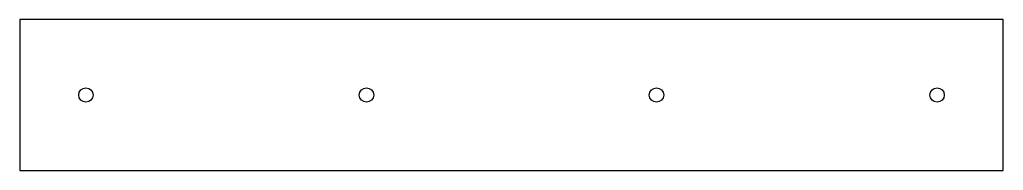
# Model space of a CAD drawing. Header units: inches. Extents: x -13 to 13, y -2 to 2.
import ezdxf

# ---------------------------------------------------------------- set-up
doc = ezdxf.new("R2010")
doc.units = ezdxf.units.IN
doc.header["$MEASUREMENT"] = 0

msp = doc.modelspace()

# ---------------------------------------------------------------- linework, layer by layer
at = {"color": 7, "linetype": 'Continuous', "lineweight": 25}
for p, q in [((13, 2), (-13, 2)), ((-13, 2), (-13, -2)), ((13, -2), (13, 2)), ((-13, -2), (13, -2))]:
    msp.add_line(p, q, dxfattribs=at)
for centre in [(-11.25, 0), (-3.833, 0), (3.833, 0), (11.25, 0)]:
    msp.add_circle(centre, 0.19, dxfattribs=at)

doc.saveas('drawing.dxf')
